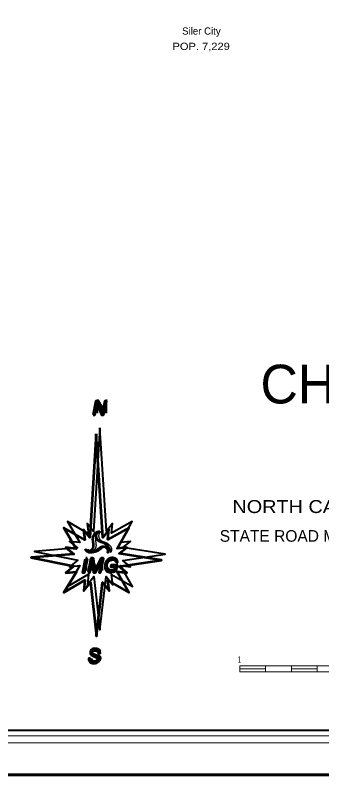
# Model space of a CAD drawing. Extents: x 544737 to 642115, y 186069 to 373718.
# Drawn here: x 620323 to 627974, y 251677 to 270632 of the extents above; entities that cross this region are included whole.
import ezdxf
from ezdxf.enums import TextEntityAlignment as Align

# ---------------------------------------------------------------- set-up
doc = ezdxf.new("R2010")
doc.units = 0
doc.header["$LTSCALE"] = 48
doc.layers.add('1', color=7, linetype='Continuous', lineweight=25)
doc.layers.add('20', color=7, linetype='Continuous', lineweight=40)
doc.layers.add('12', color=7, linetype='Continuous')
doc.layers.add('34', color=7, linetype='Continuous')

msp = doc.modelspace()

# ---------------------------------------------------------------- hatches: boundary and pattern name
at = {"layer": '20'}
for points in [[(622266.12, 260674.05), (622307.58, 260674.05), (622369.2, 260959.96), (622473.4, 260672.93), (622530.55, 260674.05), (622598.9, 261016.02), (622558.56, 261017.14), (622498.05, 260718.9), (622481.25, 260778.6), (622451.56, 260856.53), (622390.49, 261017.14), (622338.95, 261017.14)], [(622080.21, 257078.7), (622120.46, 257078.7), (622047.83, 256735.32), (622007.58, 256735.32)], [(622840.59, 256992.51), (622879.8, 257000.36), (622871.96, 257031.75), (622859.63, 257056.42), (622841.71, 257075.48), (622824.9, 257087.81), (622802.49, 257096.78), (622775.6, 257102.39), (622748.71, 257104.63), (622721.82, 257102.39), (622700.53, 257099.02), (622678.12, 257090.05), (622650.11, 257075.48), (622629.94, 257060.9), (622610.89, 257037.36), (622597.45, 257014.93), (622580.64, 256983.54), (622568.32, 256939.81), (622567.19, 256893.85), (622570.56, 256851.24), (622578.4, 256819.85), (622595.21, 256792.94), (622622.1, 256769.39), (622645.63, 256757.06), (622673.64, 256749.21), (622700.53, 256745.85), (622728.54, 256748.09), (622767.76, 256757.06), (622801.37, 256768.27), (622839.47, 256790.7), (622867.48, 256928.6), (622717.34, 256927.48), (622709.49, 256888.24), (622814.82, 256886), (622801.37, 256818.73), (622776.72, 256804.15), (622746.47, 256792.94), (622720.7, 256789.58), (622698.29, 256788.45), (622675.88, 256791.82), (622651.23, 256803.03), (622636.66, 256813.12), (622622.1, 256825.45), (622609.77, 256851.24), (622604.17, 256873.66), (622604.17, 256900.57), (622609.77, 256933.09), (622620.98, 256967.84), (622635.54, 257002.6), (622653.47, 257022.78), (622679.24, 257044.09), (622710.61, 257057.54), (622728.54, 257062.02), (622753.19, 257065.39), (622775.6, 257064.27), (622798.01, 257055.3), (622822.66, 257036.24), (622831.62, 257021.66)], [(622201.7, 254607.59), (622159.12, 254597.5), (622161.36, 254566.1), (622171.45, 254539.2), (622188.25, 254516.77), (622205.06, 254503.32), (622224.11, 254493.23), (622254.36, 254486.5), (622277.89, 254483.14), (622320.47, 254485.38), (622349.6, 254493.23), (622378.73, 254510.04), (622400.02, 254529.1), (622415.71, 254556.01), (622420.19, 254576.19), (622420.19, 254594.13), (622419.07, 254612.07), (622411.22, 254630.01), (622395.54, 254647.95), (622376.49, 254660.28), (622342.88, 254674.86), (622307.02, 254690.56), (622268.93, 254708.49), (622252.12, 254723.07), (622242.04, 254744.37), (622242.04, 254758.95), (622247.64, 254773.52), (622261.08, 254786.98), (622284.61, 254798.19), (622308.14, 254801.55), (622335.03, 254800.43), (622356.32, 254793.7), (622378.73, 254780.25), (622392.18, 254763.43), (622397.78, 254747.74), (622401.14, 254729.8), (622442.6, 254732.6), (622437, 254756.15), (622429.15, 254781.93), (622414.59, 254804.36), (622403.38, 254816.69), (622384.33, 254830.14), (622357.44, 254837.99), (622326.07, 254842.48), (622303.66, 254840.23), (622270.05, 254837.99), (622249.88, 254830.14), (622222.99, 254809.96), (622209.54, 254793.14), (622200.58, 254768.48), (622200.58, 254744.93), (622206.18, 254722.51), (622222.99, 254695.6), (622251, 254673.18), (622281.25, 254657.48), (622319.35, 254639.54), (622348.48, 254624.97), (622370.89, 254608.15), (622377.61, 254589.09), (622376.49, 254572.27), (622366.41, 254553.21), (622351.84, 254540.88), (622336.15, 254531.91), (622318.23, 254525.18), (622291.34, 254524.06), (622266.69, 254526.3), (622246.52, 254534.15), (622226.35, 254543.12), (622214.02, 254554.33), (622206.18, 254567.79), (622200.58, 254583.48), (622200.58, 254595.82)]]:
    msp.add_hatch(color=256, dxfattribs=at).paths.add_polyline_path(points)

# ---------------------------------------------------------------- linework, layer by layer
at = {"layer": '1', "lineweight": 13}
msp.add_lwpolyline([(641367.8, 251677.35), (544737.15, 251677.35), (544737.15, 308074.4), (641367.8, 308074.4)], close=True, dxfattribs=at)
at = {"layer": '20', "lineweight": 13}
for p, q in [((625926.43, 254267.06), (625926.43, 254416.81)), ((625926.43, 254416.81), (632363.81, 254416.81)), ((626570.17, 254267.06), (626570.17, 254416.81)), ((627213.91, 254267.06), (627213.91, 254416.81)), ((627857.65, 254267.06), (627857.65, 254416.81)), ((625926.43, 254341.94), (626570.17, 254341.94)), ((625926.43, 254267.06), (632363.81, 254267.06)), ((627213.91, 254341.94), (627857.65, 254341.94))]:
    msp.add_line(p, q, dxfattribs=at)
at = {"layer": '20'}
for points in [[(544772.16, 308039.4), (641332.8, 308039.4), (641332.8, 251712.36), (544772.16, 251712.36)], [(547960.01, 306930.43), (640407.29, 306930.43), (640407.29, 252804.07), (547960.01, 252804.07)], [(622435.94, 260351.52), (622276.79, 257766.58), (622121.44, 257963.17), (622149.29, 257710.29), (621628.51, 258011.34), (621934.65, 257487.31), (621676.58, 257517), (621878.41, 257355.23), (620809.09, 257266.52), (621882.73, 257049.81), (621677.52, 256886.94), (621939.88, 256915.86), (621629.35, 256394.03), (622153.98, 256705.34), (622123.69, 256442.1), (622288, 256647.3), (622438.58, 255311.85), (622593.25, 256645.03), (622759.05, 256440.08), (622725.45, 256697.46), (623246.53, 256394.8), (622950.93, 256917.24), (623198.26, 256888.79), (623005.18, 257043.54), (624067.32, 257203.96), (623007.32, 257368.2), (623197.66, 257519.26), (622955.87, 257492.62), (623245.82, 258012.18), (622723.62, 257721.91), (622751.48, 257964.11), (622597.55, 257772.05)]]:
    msp.add_lwpolyline(points, close=True, dxfattribs=at)
at = {"layer": '20', "lineweight": 13}
msp.add_lwpolyline([(547650.82, 307255.9), (547650.82, 252494.79), (547829.37, 252673.46), (547829.37, 307061.07), (640537.9, 307061.07), (640537.9, 252673.46), (547829.37, 252673.46), (547650.82, 252494.79), (640716.48, 252494.79), (640716.48, 307255.9)], close=True, dxfattribs=at)
at = {"layer": '20', "lineweight": 53}
for points in [[(622266.12, 260674.05), (622307.58, 260674.05), (622369.2, 260959.96), (622473.4, 260672.93), (622530.55, 260674.05), (622598.9, 261016.02), (622558.56, 261017.14), (622498.05, 260718.9), (622481.25, 260778.6), (622451.56, 260856.53), (622390.49, 261017.14), (622338.95, 261017.14)], [(622346.3, 260199.04), (622187.15, 257614.1), (622031.8, 257810.69), (622059.66, 257557.81), (621538.87, 257858.86), (621845.01, 257334.83), (621586.94, 257364.52), (621788.78, 257202.75), (620719.45, 257114.04), (621793.09, 256897.33), (621587.88, 256734.46), (621850.25, 256763.38), (621539.72, 256241.54), (622064.34, 256552.85), (622034.06, 256289.62), (622198.36, 256494.82), (622348.95, 255159.37), (622503.61, 256492.55), (622669.41, 256287.6), (622635.82, 256544.98), (623156.9, 256242.32), (622861.29, 256764.76), (623108.62, 256736.31), (622915.55, 256891.06), (623977.68, 257051.48), (622917.68, 257215.72), (623108.02, 257366.77), (622866.23, 257340.13), (623156.19, 257859.7), (622633.98, 257569.43), (622661.84, 257811.63), (622507.91, 257619.57)], [(622080.21, 257078.7), (622120.46, 257078.7), (622047.83, 256735.32), (622007.58, 256735.32)], [(622143.31, 256747.17), (622183.43, 256747.17), (622225.94, 256964.68), (622242.86, 257050.94), (622253.2, 256966.31), (622280.11, 256747.17), (622324.08, 256747.17), (622444.48, 256973.14), (622464.3, 257011.94), (622489.29, 257050.94), (622453.36, 256912.26), (622414.57, 256747.17), (622455.03, 256747.17), (622528.98, 257090.55), (622462.98, 257090.55), (622350.61, 256879.53), (622312.5, 256801.43), (622305.19, 256867.66), (622277.85, 257090.55), (622210.47, 257090.55)], [(622840.59, 256992.51), (622879.8, 257000.36), (622871.96, 257031.75), (622859.63, 257056.42), (622841.71, 257075.48), (622824.9, 257087.81), (622802.49, 257096.78), (622775.6, 257102.39), (622748.71, 257104.63), (622721.82, 257102.39), (622700.53, 257099.02), (622678.12, 257090.05), (622650.11, 257075.48), (622629.94, 257060.9), (622610.89, 257037.36), (622597.45, 257014.93), (622580.64, 256983.54), (622568.32, 256939.81), (622567.19, 256893.85), (622570.56, 256851.24), (622578.4, 256819.85), (622595.21, 256792.94), (622622.1, 256769.39), (622645.63, 256757.06), (622673.64, 256749.21), (622700.53, 256745.85), (622728.54, 256748.09), (622767.76, 256757.06), (622801.37, 256768.27), (622839.47, 256790.7), (622867.48, 256928.6), (622717.34, 256927.48), (622709.49, 256888.24), (622814.82, 256886), (622801.37, 256818.73), (622776.72, 256804.15), (622746.47, 256792.94), (622720.7, 256789.58), (622698.29, 256788.45), (622675.88, 256791.82), (622651.23, 256803.03), (622636.66, 256813.12), (622622.1, 256825.45), (622609.77, 256851.24), (622604.17, 256873.66), (622604.17, 256900.57), (622609.77, 256933.09), (622620.98, 256967.84), (622635.54, 257002.6), (622653.47, 257022.78), (622679.24, 257044.09), (622710.61, 257057.54), (622728.54, 257062.02), (622753.19, 257065.39), (622775.6, 257064.27), (622798.01, 257055.3), (622822.66, 257036.24), (622831.62, 257021.66)], [(622201.7, 254607.59), (622159.12, 254597.5), (622161.36, 254566.1), (622171.45, 254539.2), (622188.25, 254516.77), (622205.06, 254503.32), (622224.11, 254493.23), (622254.36, 254486.5), (622277.89, 254483.14), (622320.47, 254485.38), (622349.6, 254493.23), (622378.73, 254510.04), (622400.02, 254529.1), (622415.71, 254556.01), (622420.19, 254576.19), (622420.19, 254594.13), (622419.07, 254612.07), (622411.22, 254630.01), (622395.54, 254647.95), (622376.49, 254660.28), (622342.88, 254674.86), (622307.02, 254690.56), (622268.93, 254708.49), (622252.12, 254723.07), (622242.04, 254744.37), (622242.04, 254758.95), (622247.64, 254773.52), (622261.08, 254786.98), (622284.61, 254798.19), (622308.14, 254801.55), (622335.03, 254800.43), (622356.32, 254793.7), (622378.73, 254780.25), (622392.18, 254763.43), (622397.78, 254747.74), (622401.14, 254729.8), (622442.6, 254732.6), (622437, 254756.15), (622429.15, 254781.93), (622414.59, 254804.36), (622403.38, 254816.69), (622384.33, 254830.14), (622357.44, 254837.99), (622326.07, 254842.48), (622303.66, 254840.23), (622270.05, 254837.99), (622249.88, 254830.14), (622222.99, 254809.96), (622209.54, 254793.14), (622200.58, 254768.48), (622200.58, 254744.93), (622206.18, 254722.51), (622222.99, 254695.6), (622251, 254673.18), (622281.25, 254657.48), (622319.35, 254639.54), (622348.48, 254624.97), (622370.89, 254608.15), (622377.61, 254589.09), (622376.49, 254572.27), (622366.41, 254553.21), (622351.84, 254540.88), (622336.15, 254531.91), (622318.23, 254525.18), (622291.34, 254524.06), (622266.69, 254526.3), (622246.52, 254534.15), (622226.35, 254543.12), (622214.02, 254554.33), (622206.18, 254567.79), (622200.58, 254583.48), (622200.58, 254595.82)]]:
    msp.add_lwpolyline(points, close=True, dxfattribs=at)
for points in [[(622078.57, 257321.64), (622080.06, 257320.11), (622081.7, 257318.2), (622083.24, 257316.23), (622084.83, 257314.05), (622086.89, 257311.19), (622088.64, 257308.83), (622090.35, 257306.68), (622092.42, 257304.35), (622094.04, 257302.78), (622095.79, 257301.3), (622098.45, 257299.14), (622101.81, 257296.51), (622104.36, 257294.63), (622106.97, 257292.84), (622110.76, 257290.54), (622113.39, 257289.16), (622117.26, 257287.45), (622122.72, 257285.46), (622125.73, 257284.54), (622131.29, 257283.11), (622136.42, 257282.03), (622139.8, 257281.42), (622145.59, 257280.51), (622149.82, 257279.98), (622154.98, 257279.51), (622160.44, 257279.28), (622163.74, 257279.28), (622166.77, 257279.4), (622170.28, 257279.68), (622173.16, 257280.02), (622175.59, 257280.37), (622179.29, 257281.05), (622182.79, 257281.83), (622185.83, 257282.62), (622188.54, 257283.4), (622192.18, 257284.57), (622196.42, 257286.08), (622199.22, 257287.13), (622201.74, 257288.13), (622204.63, 257289.4), (622207.91, 257291.06), (622210.9, 257292.86), (622213.33, 257294.6), (622215.93, 257296.6), (622218.39, 257298.5), (622222.84, 257301.91), (622228.15, 257305.91), (622232.4, 257309.14), (622234.77, 257310.96), (622237, 257312.91), (622239.43, 257315.38), (622241.75, 257318), (622244.75, 257321.55), (622248.25, 257325.85), (622251.34, 257329.86), (622253.71, 257333.08), (622255.79, 257336.03), (622258.1, 257339.43), (622259.65, 257341.79), (622263.28, 257347.54), (622265.62, 257351.5), (622268.67, 257357.27), (622270.49, 257361.26), (622271.62, 257364.09), (622272.82, 257367.56), (622274.07, 257372.08), (622275.32, 257377.39), (622276.11, 257381.17), (622277.14, 257386.66), (622278.13, 257392.76), (622279.02, 257398.93), (622279.5, 257402.71), (622279.74, 257405.93), (622280.01, 257410.13), (622280.26, 257415.61), (622280.35, 257421.29), (622280.2, 257427.01), (622279.78, 257432.49), (622279.27, 257437.43), (622278.32, 257446.04), (622277.32, 257454.6), (622276.39, 257462.13), (622275.8, 257466.94), (622274.92, 257474.05), (622274.54, 257477.15), (622273.64, 257484.08), (622272.41, 257492.88), (622270.77, 257503.43), (622269.08, 257513.89), (622267.58, 257523.58), (622266.21, 257532.8), (622264.93, 257542.08), (622263.98, 257550.27), (622263.67, 257557.7), (622263.8, 257565.52), (622264.24, 257575.17), (622264.66, 257583.92), (622265.26, 257592.91), (622266.1, 257602.59), (622266.99, 257610.72)], [(622266.99, 257610.72), (622268.99, 257623.68), (622271.61, 257634.75), (622275.38, 257646.69), (622282.11, 257665.79), (622286.21, 257676.41), (622291.79, 257685.3), (622299.22, 257696.5), (622306.27, 257706.89), (622313.16, 257716.01), (622320.84, 257723.53), (622330.11, 257730.98), (622341.49, 257739.91), (622350.66, 257745.41), (622364.32, 257752.3), (622376.02, 257756.82), (622391.99, 257760.48), (622401.74, 257761.61), (622412.06, 257761.54), (622422.29, 257760.14), (622427.16, 257758.25), (622423.48, 257756.43), (622418.33, 257755.58), (622413.06, 257755.49), (622404.17, 257754.76), (622398.14, 257752.58), (622390.84, 257749.49), (622383.31, 257745.44), (622376.41, 257740.37), (622371.54, 257736.02), (622364.65, 257728.73), (622358.48, 257721.27), (622353.05, 257713.87), (622348.2, 257705.9), (622343.97, 257696.81), (622340.81, 257687.38), (622338.34, 257676.93), (622337.03, 257669.47), (622336.31, 257660.61), (622337.35, 257651.23), (622338.65, 257642.39), (622339.9, 257631.03), (622341.11, 257624.37), (622345.03, 257612.34), (622351.03, 257598.9), (622356.33, 257588.7), (622361.25, 257579.74), (622368.07, 257569.78), (622376.65, 257561.21), (622388.29, 257551.35), (622401.41, 257541.19), (622413.05, 257533.83), (622425.01, 257527.89), (622448.16, 257517.87), (622463.96, 257511.27), (622478.33, 257505.41), (622488.17, 257501.59), (622501.29, 257496.56), (622515, 257491.08), (622530.23, 257484.51), (622540.48, 257479.25), (622550.01, 257473.58), (622558.75, 257468.14), (622572.94, 257458.74), (622584.55, 257450.3), (622592.39, 257443.99), (622602.55, 257434.46), (622611.47, 257424.71), (622620.06, 257414.75), (622626.59, 257407.32), (622631.41, 257400.84), (622637.63, 257388.39), (622642.51, 257378.6), (622647.48, 257368.52), (622651.68, 257359.45), (622654.39, 257349.62), (622656.47, 257334.65), (622658.15, 257323.27), (622658.79, 257313.88), (622658.33, 257304.66), (622657.74, 257293.37), (622656.49, 257285.51), (622652.31, 257271.67), (622646.99, 257259.11), (622642.52, 257251.29), (622636.71, 257243.14), (622631.96, 257238.55), (622632.46, 257242.26), (622635.45, 257249.34), (622638.88, 257257.04), (622640.88, 257265.59), (622642.09, 257274.73), (622642.32, 257282.88), (622641.39, 257290.93), (622639.19, 257300.48), (622634.38, 257314.54), (622627.49, 257329.5), (622621.58, 257338.74), (622613.63, 257348.14), (622605.65, 257355.73), (622598.59, 257361.6)], [(622598.59, 257361.6), (622586.43, 257368.67), (622576.36, 257372.51), (622563.97, 257378.24), (622553.82, 257381.02), (622545.57, 257382.4), (622529.1, 257384.22), (622518.12, 257384.83), (622502.3, 257384.52), (622494.76, 257383.29), (622473.33, 257376.25), (622460.85, 257371.29), (622450.92, 257366.37), (622440.94, 257360.59), (622427.96, 257351.56), (622414.58, 257341.76), (622396.84, 257328.54), (622380.57, 257315.81), (622363.38, 257301.63), (622351.8, 257292.45), (622342.21, 257285.29), (622331.28, 257278.47), (622314.78, 257269.72), (622299.57, 257262.14), (622287.26, 257256.6), (622276.72, 257252.49), (622265.25, 257248.95), (622251.22, 257245.79), (622231.8, 257242.06), (622220.58, 257240.18), (622206.69, 257240.92), (622186.71, 257242.22), (622174.25, 257243.32), (622165.17, 257245.51), (622152.03, 257250.57), (622142.83, 257254.22), (622133.12, 257258.56), (622121.62, 257266.07), (622109.66, 257274.31), (622101.32, 257282.23), (622092.01, 257293.46), (622087.11, 257300.99), (622082.11, 257310.65), (622079.45, 257317.54), (622078.57, 257321.64)]]:
    msp.add_lwpolyline(points, dxfattribs=at)
at = {"layer": '20', "lineweight": 25}
for points in [[(622146.64, 257321.93), (622148.14, 257320.4), (622149.78, 257318.49), (622151.31, 257316.52), (622152.91, 257314.34), (622154.97, 257311.47), (622156.71, 257309.12), (622158.42, 257306.97), (622160.5, 257304.64), (622162.12, 257303.06), (622163.87, 257301.59), (622166.53, 257299.43), (622169.89, 257296.8), (622172.44, 257294.92), (622175.05, 257293.13), (622178.84, 257290.83), (622181.47, 257289.45), (622185.34, 257287.74), (622190.8, 257285.75), (622193.8, 257284.83), (622199.37, 257283.4), (622204.49, 257282.32), (622207.88, 257281.71), (622213.66, 257280.8), (622217.89, 257280.27), (622223.05, 257279.8), (622228.52, 257279.56), (622231.82, 257279.57), (622234.85, 257279.69), (622238.36, 257279.97), (622241.24, 257280.3), (622243.67, 257280.66), (622247.37, 257281.34), (622250.86, 257282.12), (622253.91, 257282.9), (622256.61, 257283.68), (622260.26, 257284.86), (622264.49, 257286.37), (622267.3, 257287.42), (622269.81, 257288.42), (622272.71, 257289.69), (622275.98, 257291.35), (622278.97, 257293.15), (622281.4, 257294.89), (622284.01, 257296.89), (622286.46, 257298.79), (622290.92, 257302.19), (622296.22, 257306.2), (622300.48, 257309.43), (622302.84, 257311.25), (622305.08, 257313.2), (622307.51, 257315.67), (622309.82, 257318.29), (622312.83, 257321.84), (622316.33, 257326.14), (622319.41, 257330.15), (622321.78, 257333.37), (622323.86, 257336.32), (622326.17, 257339.72), (622327.73, 257342.08), (622331.36, 257347.83), (622333.69, 257351.79), (622336.75, 257357.56), (622338.57, 257361.55), (622339.7, 257364.37), (622340.89, 257367.85), (622342.14, 257372.37), (622343.4, 257377.68), (622344.19, 257381.46), (622345.21, 257386.95), (622346.2, 257393.04), (622347.1, 257399.22), (622347.58, 257403), (622347.82, 257406.22), (622348.09, 257410.42), (622348.34, 257415.9), (622348.43, 257421.57), (622348.28, 257427.3), (622347.85, 257432.77), (622347.35, 257437.71), (622346.4, 257446.32), (622345.39, 257454.88), (622344.47, 257462.42), (622343.87, 257467.23), (622343, 257474.34), (622342.61, 257477.44), (622341.72, 257484.37), (622340.49, 257493.17), (622338.85, 257503.72), (622337.16, 257514.18), (622335.66, 257523.87), (622334.28, 257533.09), (622333.01, 257542.37), (622332.06, 257550.56), (622331.74, 257557.99), (622331.88, 257565.8), (622332.31, 257575.46), (622332.74, 257584.2), (622333.33, 257593.2), (622334.17, 257602.88), (622335.07, 257611)], [(622335.07, 257611), (622337.07, 257623.97), (622339.69, 257635.04), (622343.45, 257646.98), (622350.19, 257666.08), (622354.29, 257676.7), (622360.31, 257687.06), (622366.7, 257696.3), (622374.34, 257707.18), (622381.23, 257716.3), (622388.92, 257723.82), (622398.18, 257731.27), (622409.56, 257740.2), (622418.74, 257745.69), (622432.4, 257752.59), (622444.09, 257757.11), (622460.06, 257760.76), (622469.81, 257761.89), (622480.14, 257761.83), (622490.36, 257760.43), (622495.23, 257758.54), (622492.21, 257757.88), (622487.06, 257757.02), (622480.04, 257756.38), (622471.87, 257754.25), (622466.22, 257752.87), (622458.92, 257749.78), (622451.38, 257745.72), (622444.48, 257740.66), (622439.62, 257736.3), (622432.72, 257729.02), (622426.55, 257721.56), (622421.13, 257714.16), (622416.28, 257706.19), (622412.05, 257697.09), (622408.88, 257687.67), (622406.42, 257677.22), (622405.1, 257669.76), (622404.72, 257662.17), (622405.43, 257651.52), (622406.5, 257642.44), (622407.98, 257631.31), (622409.19, 257624.65), (622413.11, 257612.62), (622419.1, 257599.18), (622424.41, 257588.98), (622429.33, 257580.03), (622436.15, 257570.07), (622444.73, 257561.5), (622456.36, 257551.64), (622481.12, 257534.11), (622493.09, 257528.17), (622516.23, 257518.15), (622532.04, 257511.56), (622546.41, 257505.69), (622569.36, 257496.85), (622583.08, 257491.37), (622598.3, 257484.79), (622608.56, 257479.54), (622618.09, 257473.87), (622626.83, 257468.43), (622641.01, 257459.03), (622652.62, 257450.59), (622660.47, 257444.27), (622670.62, 257434.75), (622688.14, 257415.04), (622694.66, 257407.61), (622699.49, 257401.13), (622706, 257390.75), (622711.33, 257381.5), (622715.94, 257370.13), (622719.75, 257359.74), (622722.46, 257349.91), (622724.54, 257334.94), (622726.22, 257323.56), (622726.87, 257314.16), (622726.4, 257304.95), (622725.82, 257293.66), (622724.56, 257285.8), (622720.39, 257271.96), (622715.07, 257259.4), (622710.6, 257251.58), (622704.79, 257243.43), (622700.04, 257238.84), (622700.53, 257242.54), (622703.52, 257249.63), (622706.96, 257257.33), (622708.96, 257265.88), (622710.16, 257275.02), (622710.4, 257283.17), (622709.46, 257291.22), (622707.27, 257300.77), (622702.45, 257314.83), (622695.57, 257329.79), (622689.66, 257339.03), (622681.71, 257348.43), (622673.72, 257356.02), (622666.67, 257361.89)], [(622666.67, 257361.89), (622654.51, 257368.96), (622643.11, 257374.75), (622632.05, 257378.53), (622621.9, 257381.31), (622613.65, 257382.69), (622597.17, 257384.51), (622586.19, 257385.12), (622570.38, 257384.81), (622562.84, 257383.58), (622541.41, 257376.54), (622528.92, 257371.57), (622519, 257366.66), (622509.02, 257360.88), (622496.04, 257351.84), (622482.66, 257342.05), (622464.91, 257328.83), (622448.65, 257316.09), (622431.46, 257301.92), (622419.88, 257292.74), (622410.29, 257285.58), (622399.35, 257278.76), (622382.86, 257270.01), (622367.64, 257262.43), (622355.33, 257256.89), (622344.8, 257252.78), (622333.32, 257249.24), (622319.3, 257246.08), (622299.88, 257242.35), (622288.66, 257240.47), (622273.66, 257240.43), (622253.68, 257241.73), (622242.32, 257243.61), (622233.24, 257245.8), (622220.1, 257250.85), (622210.91, 257254.51), (622201.19, 257258.85), (622189.7, 257266.36), (622177.74, 257274.6), (622169.4, 257282.52), (622160.09, 257293.75), (622155.19, 257301.28), (622150.18, 257310.94), (622147.53, 257317.83), (622146.64, 257321.93)]]:
    msp.add_lwpolyline(points, dxfattribs=at)

# ---------------------------------------------------------------- texts
at = {"layer": '12'}
msp.add_text('    CHATHAM COUNTY    ', height=965.6, dxfattribs=at).set_placement((632541.16, 260956.17), align=Align.CENTER)
at = {"layer": '12', "width": 1.15}
msp.add_text('NORTH CAROLINA DEPARTMENT OF TRANSPORTATION', height=321.8, rotation=0.007, dxfattribs=at).set_placement((632493.61, 258226.32), align=Align.CENTER)
at = {"layer": '12'}
msp.add_text('STATE ROAD MAINTENANCE UNIT - MAPPING AND INFORMATION SECTION', height=289.7, rotation=0.002, dxfattribs=at).set_placement((632487.32, 257510.19), align=Align.CENTER)
at = {"layer": '20'}
for s, p in [('N', (622320.01, 260712.76)), ('IMG', (622040.41, 256788.66)), ('S', (622188.03, 254510.03))]:
    msp.add_text(s, height=350, dxfattribs=at).set_placement(p)
at = {"layer": '20', "width": 0.5}
msp.add_text('1', height=161, dxfattribs=at).set_placement((625914.94, 254497.45), align=Align.CENTER)
at = {"layer": '34'}
msp.add_text('Siler City', height=180, dxfattribs=at).set_placement((624488.58, 270147.78))
at = {"layer": '34', "width": 1.15}
msp.add_text('POP. 7,229', height=180, dxfattribs=at).set_placement((624963.4, 269765.87), align=Align.CENTER)

doc.saveas('drawing.dxf')
